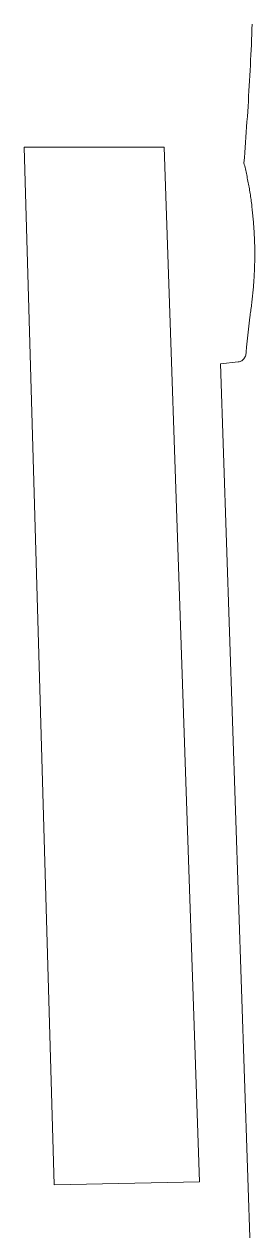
# Model space of a CAD drawing. Header units: millimetres. Extents: x 10 to 410, y 10 to 287.
# Drawn here: x 162.33 to 164.42, y 151.72 to 162.64 of the extents above; entities that cross this region are included whole.
import ezdxf

# ---------------------------------------------------------------- set-up
doc = ezdxf.new("R2010")
doc.units = ezdxf.units.MM
doc.layers.add('LAYER6', color=252, linetype='Continuous')

# ---------------------------------------------------------------- blocks, each defined once
blk = doc.blocks.new('FcPack%d0')
at = {"layer": 'LAYER6', "color": 1, "linetype": 'Continuous', "lineweight": 13}
for p, q in [((28.027, 14.073), (28.029, 14.12)), ((28.021, 13.934), (28.023, 13.98)), ((28.023, 13.98), (28.025, 14.027)), ((28.025, 14.027), (28.027, 14.073)), ((28.017, 13.841), (28.019, 13.887)), ((28.019, 13.887), (28.021, 13.934)), ((28.012, 13.748), (28.014, 13.794)), ((28.014, 13.794), (28.017, 13.841)), ((28.004, 13.608), (28.007, 13.655)), ((28.007, 13.655), (28.01, 13.701)), ((28.01, 13.701), (28.012, 13.748)), ((27.999, 13.515), (28.002, 13.562)), ((28.002, 13.562), (28.004, 13.608)), ((27.994, 13.422), (27.996, 13.469)), ((27.996, 13.469), (27.999, 13.515)), ((27.985, 13.283), (27.988, 13.329)), ((27.988, 13.329), (27.991, 13.376)), ((27.991, 13.376), (27.994, 13.422)), ((27.978, 13.19), (27.981, 13.236)), ((27.981, 13.236), (27.985, 13.283)), ((27.972, 13.097), (27.975, 13.143)), ((27.975, 13.143), (27.978, 13.19)), ((27.232, 13.007), (25.965, 13.007)), ((25.965, 13.007), (26.238, 3.615)), ((27.551, 3.644), (27.232, 13.007)), ((27.961, 12.958), (27.965, 13.004)), ((27.965, 13.004), (27.968, 13.05)), ((27.968, 13.05), (27.972, 13.097)), ((27.954, 12.865), (27.958, 12.911)), ((27.958, 12.911), (27.961, 12.958)), ((27.957, 12.851), (27.954, 12.865)), ((27.961, 12.837), (27.957, 12.851)), ((27.964, 12.824), (27.961, 12.837)), ((27.967, 12.81), (27.964, 12.824)), ((27.97, 12.796), (27.967, 12.81)), ((27.973, 12.782), (27.97, 12.796)), ((27.976, 12.769), (27.973, 12.782)), ((27.979, 12.755), (27.976, 12.769)), ((27.982, 12.741), (27.979, 12.755)), ((27.984, 12.727), (27.982, 12.741)), ((27.987, 12.713), (27.984, 12.727)), ((27.99, 12.699), (27.987, 12.713)), ((27.993, 12.685), (27.99, 12.699)), ((27.995, 12.672), (27.993, 12.685)), ((27.998, 12.658), (27.995, 12.672)), ((28, 12.644), (27.998, 12.658)), ((28.003, 12.63), (28, 12.644)), ((28.005, 12.616), (28.003, 12.63)), ((28.007, 12.602), (28.005, 12.616)), ((28.009, 12.588), (28.007, 12.602)), ((28.012, 12.574), (28.009, 12.588)), ((28.014, 12.56), (28.012, 12.574)), ((28.016, 12.546), (28.014, 12.56)), ((28.018, 12.532), (28.016, 12.546)), ((28.02, 12.518), (28.018, 12.532)), ((28.022, 12.504), (28.02, 12.518)), ((28.024, 12.489), (28.022, 12.504)), ((28.025, 12.475), (28.024, 12.489)), ((28.027, 12.461), (28.025, 12.475)), ((28.029, 12.447), (28.027, 12.461)), ((28.03, 12.433), (28.029, 12.447)), ((28.032, 12.419), (28.03, 12.433)), ((28.033, 12.405), (28.032, 12.419)), ((28.035, 12.391), (28.033, 12.405)), ((28.036, 12.377), (28.035, 12.391)), ((28.038, 12.362), (28.036, 12.377)), ((28.039, 12.348), (28.038, 12.362)), ((28.04, 12.334), (28.039, 12.348)), ((28.041, 12.32), (28.04, 12.334)), ((28.042, 12.306), (28.041, 12.32)), ((28.043, 12.292), (28.042, 12.306)), ((28.044, 12.277), (28.043, 12.292)), ((28.045, 12.263), (28.044, 12.277)), ((28.046, 12.249), (28.045, 12.263)), ((28.047, 12.235), (28.046, 12.249)), ((28.048, 12.221), (28.047, 12.235)), ((28.048, 12.206), (28.048, 12.221)), ((28.049, 12.192), (28.048, 12.206)), ((28.05, 12.178), (28.049, 12.192)), ((28.05, 12.164), (28.05, 12.178)), ((28.051, 12.149), (28.05, 12.164)), ((28.051, 12.135), (28.051, 12.149)), ((28.052, 12.121), (28.051, 12.135)), ((28.052, 12.107), (28.052, 12.121)), ((28.052, 12.092), (28.052, 12.107)), ((28.052, 12.078), (28.052, 12.092)), ((28.052, 12.064), (28.052, 12.078)), ((28.052, 12.05), (28.052, 12.064)), ((28.053, 12.035), (28.052, 12.05)), ((28.052, 12.021), (28.053, 12.035)), ((28.052, 12.007), (28.052, 12.021)), ((28.05, 11.907), (28.051, 11.922)), ((28.05, 11.893), (28.05, 11.907)), ((28.051, 11.95), (28.052, 11.964)), ((28.051, 11.936), (28.051, 11.95)), ((28.051, 11.922), (28.051, 11.936)), ((28.052, 11.993), (28.052, 12.007)), ((28.052, 11.979), (28.052, 11.993)), ((28.052, 11.964), (28.052, 11.979)), ((28.044, 11.794), (28.045, 11.808)), ((28.045, 11.808), (28.046, 11.822)), ((28.046, 11.822), (28.047, 11.836)), ((28.047, 11.836), (28.048, 11.85)), ((28.048, 11.865), (28.049, 11.879)), ((28.048, 11.85), (28.048, 11.865)), ((28.049, 11.879), (28.05, 11.893)), ((28.034, 11.68), (28.036, 11.694)), ((28.036, 11.694), (28.037, 11.709)), ((28.037, 11.709), (28.039, 11.723)), ((28.039, 11.723), (28.04, 11.737)), ((28.04, 11.737), (28.041, 11.751)), ((28.041, 11.751), (28.042, 11.765)), ((28.042, 11.765), (28.043, 11.779)), ((28.043, 11.779), (28.044, 11.794)), ((28.021, 11.567), (28.023, 11.582)), ((28.023, 11.582), (28.025, 11.596)), ((28.025, 11.596), (28.027, 11.61)), ((28.027, 11.61), (28.028, 11.624)), ((28.028, 11.624), (28.03, 11.638)), ((28.03, 11.638), (28.031, 11.652)), ((28.031, 11.652), (28.033, 11.666)), ((28.033, 11.666), (28.034, 11.68)), ((27.976, 11.197), (28.007, 11.469)), ((28.007, 11.469), (28.009, 11.483)), ((28.009, 11.483), (28.011, 11.497)), ((28.011, 11.497), (28.013, 11.511)), ((28.013, 11.511), (28.015, 11.525)), ((28.015, 11.525), (28.017, 11.539)), ((28.017, 11.539), (28.019, 11.553)), ((28.019, 11.553), (28.021, 11.567)), ((27.972, 11.134), (27.973, 11.143)), ((27.973, 11.143), (27.974, 11.153)), ((27.974, 11.153), (27.976, 11.197)), ((27.742, 11.047), (27.903, 11.063)), ((28.021, 2.738), (27.742, 11.047)), ((27.903, 11.063), (27.911, 11.064)), ((27.911, 11.064), (27.919, 11.067)), ((27.919, 11.067), (27.927, 11.07)), ((27.927, 11.07), (27.934, 11.074)), ((27.934, 11.074), (27.941, 11.079)), ((27.941, 11.079), (27.947, 11.085)), ((27.947, 11.085), (27.953, 11.092)), ((27.953, 11.092), (27.958, 11.099)), ((27.958, 11.099), (27.963, 11.107)), ((27.963, 11.107), (27.967, 11.116)), ((27.967, 11.116), (27.97, 11.124)), ((27.97, 11.124), (27.972, 11.134)), ((26.238, 3.615), (27.551, 3.644))]:
    blk.add_line(p, q, dxfattribs=at)

msp = doc.modelspace()

# ---------------------------------------------------------------- block references
at = {"layer": 'LAYER6', "color": 2, "linetype": 'Continuous', "lineweight": 13}
msp.add_blockref('FcPack%d0', (136.365, 148.519), dxfattribs=at)

doc.saveas('drawing.dxf')
